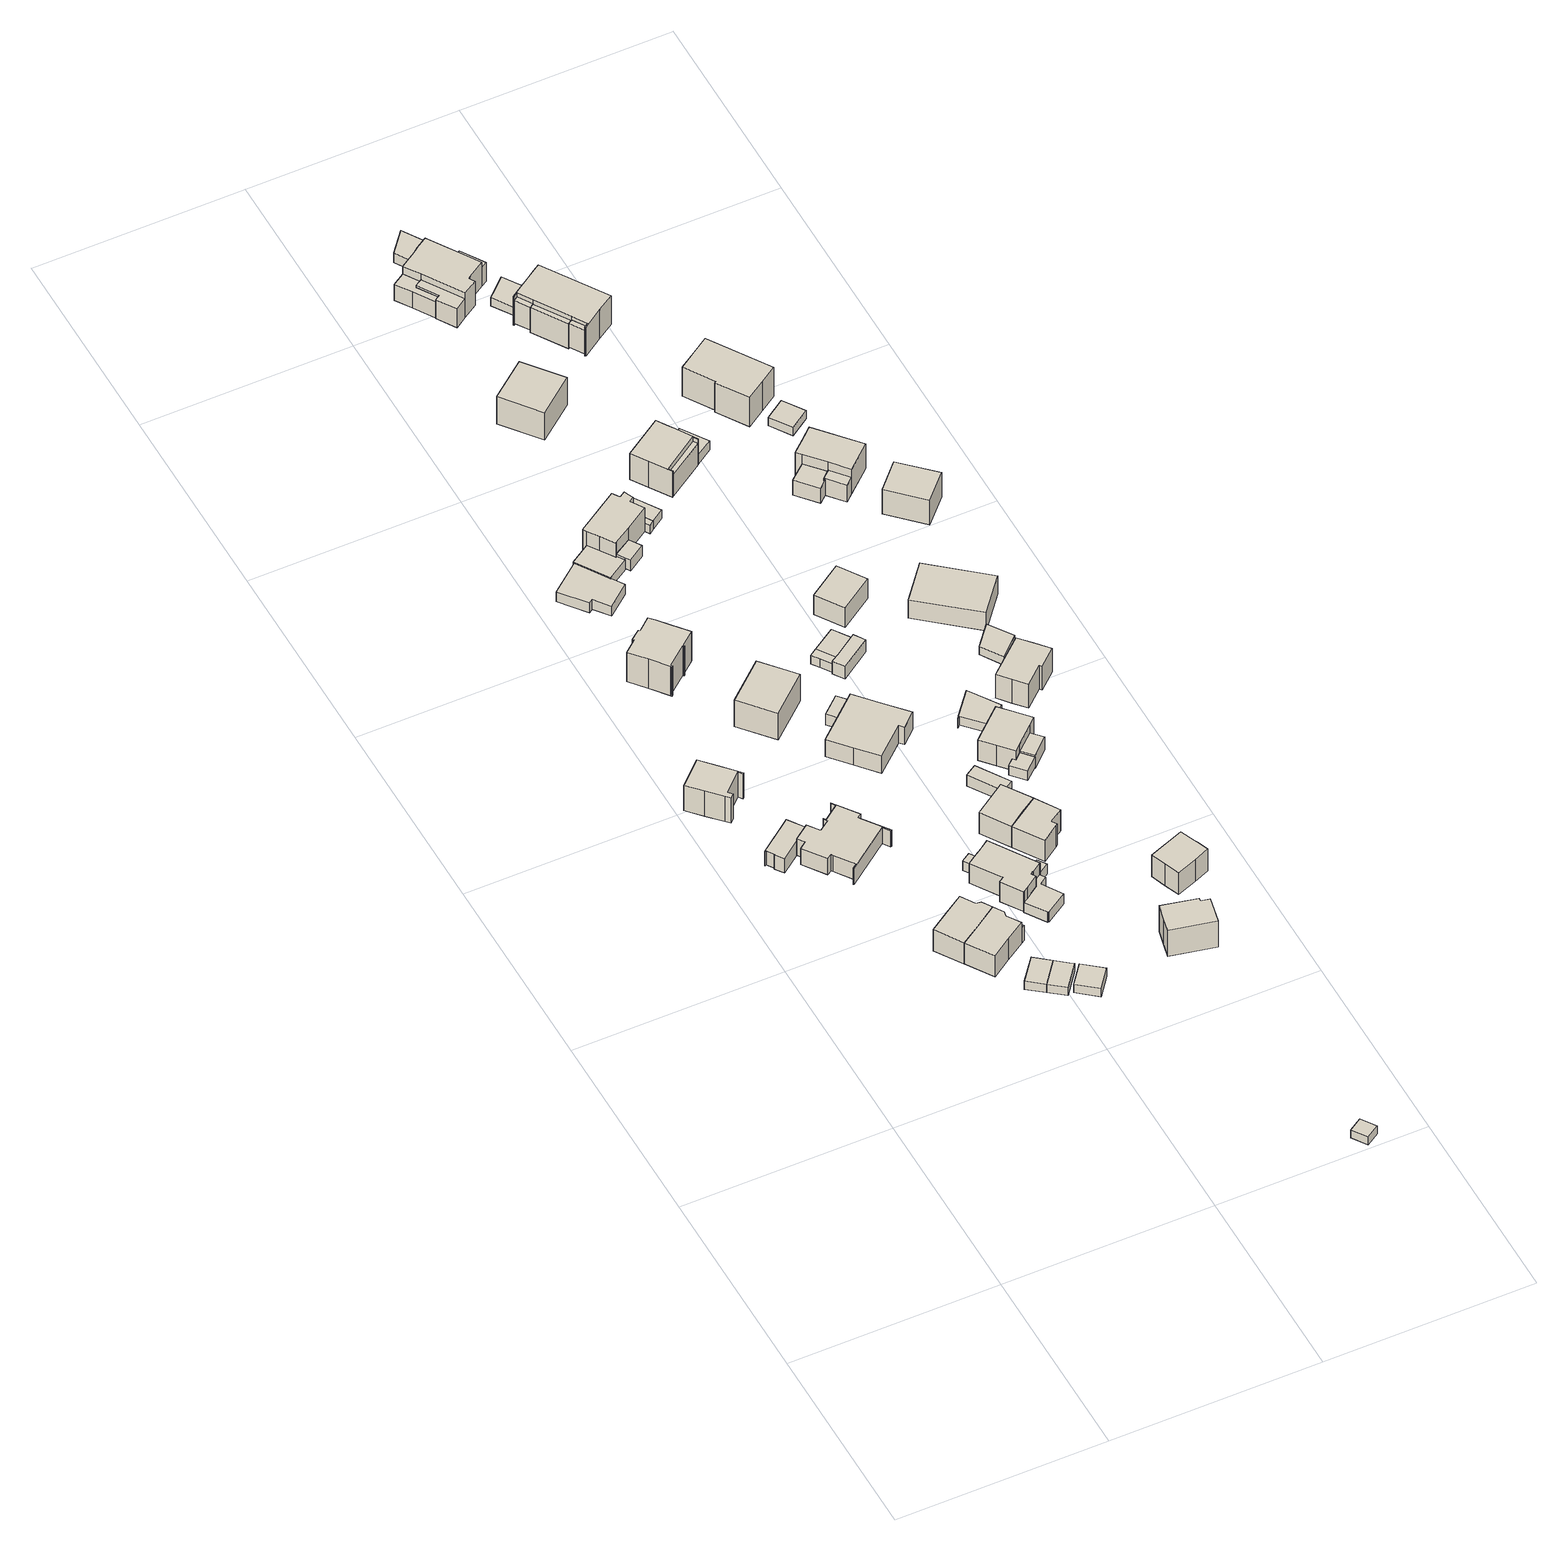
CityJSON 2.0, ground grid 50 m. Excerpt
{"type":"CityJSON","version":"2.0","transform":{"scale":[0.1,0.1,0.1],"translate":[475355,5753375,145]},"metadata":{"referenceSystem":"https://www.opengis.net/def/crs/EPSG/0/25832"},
"CityObjects":{
"building1":{"type":"Building","attributes":{"Gemeindeschluessel":"05766056","BezugspunktDach":"2000","function":"31001_1010","measuredHeight":9.52},"address":[{"country":"Germany","locality":"Oerlinghausen","thoroughfareNumber":"10","thoroughfareName":"Hasenheide"}],"geometry":[{"type":"Solid","lod":"1","boundaries":[[[[0,1,2,3,4,5,6,7,8,9,10]],[[11,12,13,14,15,16,17,18,19,20,21]],[[11,21,10,9]],[[12,11,9,8]],[[13,12,8,7]],[[14,13,7,6]],[[15,14,6,5]],[[16,15,5,4]],[[17,16,4,3]],[[18,17,3,2]],[[19,18,2,1]],[[20,19,1,0]],[[21,20,0,10]]]]}]},
"building2":{"type":"Building","attributes":{"Gemeindeschluessel":"05766056","function":"31001_1010"},"address":[{"country":"Germany","locality":"Oerlinghausen","thoroughfareNumber":"14","thoroughfareName":"Hasenheide"}],"children":["building2-1","building2-2"]},
"building2-1":{"type":"BuildingPart","attributes":{"BezugspunktDach":"2000","measuredHeight":6.98},"parents":["building2"],"geometry":[{"type":"Solid","lod":"1","boundaries":[[[[22,23,24,25,26,27,28,29,30,31,32,33,34,35,36,37,38,39,40,41,42,43,44,45]],[[46,47,48,49,50,51,52,53,54,55,56,57,58,59,60,61,62,63,64,65,66,67,68,69]],[[46,69,45,44]],[[47,46,44,43]],[[48,47,43,42]],[[49,48,42,41]],[[50,49,41,40]],[[51,50,40,39]],[[52,51,39,38]],[[53,52,38,37]],[[54,53,37,36]],[[55,54,36,35]],[[56,55,35,34]],[[57,56,34,33]],[[58,57,33,32]],[[59,58,32,31]],[[60,59,31,30]],[[61,60,30,29]],[[62,61,29,28]],[[63,62,28,27]],[[64,63,27,26]],[[65,64,26,25]],[[66,65,25,24]],[[67,66,24,23]],[[68,67,23,22]],[[69,68,22,45]]]]}]},
"building2-2":{"type":"BuildingPart","attributes":{"BezugspunktDach":"2000","measuredHeight":4.83},"parents":["building2"],"geometry":[{"type":"Solid","lod":"1","boundaries":[[[[70,71,72,73,74,75,76,77,78,79,80,81,82]],[[60,83,84,85,86,87,88,89,90,91,92,93,61]],[[60,61,82,81]],[[83,60,81,80]],[[84,83,80,79]],[[85,84,79,78]],[[86,85,78,77]],[[87,86,77,76]],[[88,87,76,75]],[[89,88,75,74]],[[90,89,74,73]],[[91,90,73,72]],[[92,91,72,71]],[[93,92,71,70]],[[61,93,70,82]]]]}]},
"building3":{"type":"Building","attributes":{"Gemeindeschluessel":"05766056","BezugspunktDach":"2000","function":"31001_1100","measuredHeight":9.41},"address":[{"country":"Germany","locality":"Oerlinghausen","thoroughfareNumber":"12a","thoroughfareName":"Baumheide"}],"geometry":[{"type":"Solid","lod":"1","boundaries":[[[[94,95,96,97,98,99,100,101]],[[102,103,104,105,106,107,108,109]],[[102,109,101,100]],[[103,102,100,99]],[[104,103,99,98]],[[105,104,98,97]],[[106,105,97,96]],[[107,106,96,95]],[[108,107,95,94]],[[109,108,94,101]]]]}]},
"building4":{"type":"Building","attributes":{"Gemeindeschluessel":"05766056","BezugspunktDach":"2000","function":"31001_1010","measuredHeight":9.25},"address":[{"country":"Germany","locality":"Oerlinghausen","thoroughfareNumber":"12","thoroughfareName":"Baumheide"}],"geometry":[{"type":"Solid","lod":"1","boundaries":[[[[110,111,112,94,101,100,113,114]],[[115,116,117,118,119,120,121,122]],[[115,122,114,113]],[[116,115,113,100]],[[117,116,100,101]],[[118,117,101,94]],[[119,118,94,112]],[[120,119,112,111]],[[121,120,111,110]],[[122,121,110,114]]]]}]},
"building5":{"type":"Building","attributes":{"Gemeindeschluessel":"05766056","BezugspunktDach":"2000","function":"31001_2000","measuredHeight":2.56},"address":[{"country":"Germany","locality":"Oerlinghausen","thoroughfareNumber":"12","thoroughfareName":"Baumheide"}],"geometry":[{"type":"Solid","lod":"1","boundaries":[[[[123,124,125,126]],[[127,128,129,130]],[[127,130,126,125]],[[128,127,125,124]],[[129,128,124,123]],[[130,129,123,126]]]]}]},
"building6":{"type":"Building","attributes":{"Gemeindeschluessel":"05766056","BezugspunktDach":"2000","function":"51009_1610","measuredHeight":4.53},"address":[{"country":"Germany"}],"geometry":[{"type":"Solid","lod":"1","boundaries":[[[[131,132,133,134]],[[135,136,137,138]],[[135,138,134,133]],[[136,135,133,132]],[[137,136,132,131]],[[138,137,131,134]]]]}]},
"building7":{"type":"Building","attributes":{"Gemeindeschluessel":"05766056","BezugspunktDach":"2000","function":"31001_1010","measuredHeight":9.59},"address":[{"country":"Germany","locality":"Oerlinghausen","thoroughfareNumber":"7","thoroughfareName":"Hasenheide"}],"geometry":[{"type":"Solid","lod":"1","boundaries":[[[[139,140,141,142,143,144,145,146,147,148,149,150,151,152,153,154,155]],[[156,157,158,159,160,161,162,163,164,165,166,167,168,169,170,171,172]],[[156,172,155,154]],[[157,156,154,153]],[[158,157,153,152]],[[159,158,152,151]],[[160,159,151,150]],[[161,160,150,149]],[[162,161,149,148]],[[163,162,148,147]],[[164,163,147,146]],[[165,164,146,145]],[[166,165,145,144]],[[167,166,144,143]],[[168,167,143,142]],[[169,168,142,141]],[[170,169,141,140]],[[171,170,140,139]],[[172,171,139,155]]]]}]},
"building8":{"type":"Building","attributes":{"Gemeindeschluessel":"05766056","BezugspunktDach":"2000","function":"31001_2000","measuredHeight":2.56},"address":[{"country":"Germany","locality":"Oerlinghausen","thoroughfareNumber":"12a","thoroughfareName":"Baumheide"}],"geometry":[{"type":"Solid","lod":"1","boundaries":[[[[173,126,125,174,175]],[[176,127,130,177,178]],[[176,178,175,174]],[[127,176,174,125]],[[130,127,125,126]],[[177,130,126,173]],[[178,177,173,175]]]]}]},
"building9":{"type":"Building","attributes":{"Gemeindeschluessel":"05766056","BezugspunktDach":"2000","function":"51009_1610","measuredHeight":4.54},"address":[{"country":"Germany"}],"geometry":[{"type":"Solid","lod":"1","boundaries":[[[[179,180,181,182]],[[121,120,119,183]],[[121,183,182,181]],[[120,121,181,180]],[[119,120,180,179]],[[183,119,179,182]]]]}]},
"building10":{"type":"Building","attributes":{"Gemeindeschluessel":"05766056","BezugspunktDach":"2000","function":"31001_2000","measuredHeight":2.99},"address":[{"country":"Germany","locality":"Oerlinghausen","thoroughfareNumber":"5","thoroughfareName":"Hasenheide"}],"geometry":[{"type":"Solid","lod":"1","boundaries":[[[[184,185,186,187,188,189,190,191]],[[192,193,194,195,196,197,198,199]],[[192,199,191,190]],[[193,192,190,189]],[[194,193,189,188]],[[195,194,188,187]],[[196,195,187,186]],[[197,196,186,185]],[[198,197,185,184]],[[199,198,184,191]]]]}]},
"building11":{"type":"Building","attributes":{"Gemeindeschluessel":"05766056","BezugspunktDach":"2000","function":"31001_2000","measuredHeight":2.5},"address":[{"country":"Germany","locality":"Oerlinghausen","thoroughfareNumber":"9","thoroughfareName":"Baumheide"}],"geometry":[{"type":"Solid","lod":"1","boundaries":[[[[200,201,202,203]],[[204,205,206,207]],[[204,207,203,202]],[[205,204,202,201]],[[206,205,201,200]],[[207,206,200,203]]]]}]},
"building12":{"type":"Building","attributes":{"Gemeindeschluessel":"05766056","BezugspunktDach":"2000","function":"31001_1010","measuredHeight":10.04},"address":[{"country":"Germany","locality":"Oerlinghausen","thoroughfareNumber":"9","thoroughfareName":"Hasenheide"}],"geometry":[{"type":"Solid","lod":"1","boundaries":[[[[208,209,210,211]],[[212,213,214,215]],[[212,215,211,210]],[[213,212,210,209]],[[214,213,209,208]],[[215,214,208,211]]]]}]},
"building13":{"type":"Building","attributes":{"Gemeindeschluessel":"05766056","BezugspunktDach":"2000","function":"51009_1610","measuredHeight":2.96},"address":[{"country":"Germany"}],"geometry":[{"type":"Solid","lod":"1","boundaries":[[[[216,217,218,219]],[[220,221,222,223]],[[220,223,219,218]],[[221,220,218,217]],[[222,221,217,216]],[[223,222,216,219]]]]}]},
"building14":{"type":"Building","attributes":{"Gemeindeschluessel":"05766056","BezugspunktDach":"2000","function":"31001_1110","measuredHeight":3.02},"address":[{"country":"Germany","locality":"Oerlinghausen","thoroughfareNumber":"3","thoroughfareName":"Hasenheide"}],"geometry":[{"type":"Solid","lod":"1","boundaries":[[[[224,225,226,227,228,229,230,231]],[[232,233,234,235,236,237,238,239]],[[232,239,231,230]],[[233,232,230,229]],[[234,233,229,228]],[[235,234,228,227]],[[236,235,227,226]],[[237,236,226,225]],[[238,237,225,224]],[[239,238,224,231]]]]}]},
"building15":{"type":"Building","attributes":{"Gemeindeschluessel":"05766056","function":"31001_1010"},"address":[{"country":"Germany","locality":"Oerlinghausen","thoroughfareNumber":"10","thoroughfareName":"Baumheide"}],"children":["building15-1","building15-2"]},
"building15-1":{"type":"BuildingPart","attributes":{"BezugspunktDach":"2000","measuredHeight":7.32,"storeysAboveGround":2},"parents":["building15"],"geometry":[{"type":"Solid","lod":"1","boundaries":[[[[240,241,242,243,244,245,246,247,248,249,250,251,252,253,254,255,256,257,258]],[[259,260,261,262,263,264,265,266,267,268,269,270,220,271,223,272,273,274,275]],[[259,275,258,257]],[[260,259,257,256]],[[261,260,256,255]],[[262,261,255,254]],[[263,262,254,253]],[[264,263,253,252]],[[265,264,252,251]],[[266,265,251,250]],[[267,266,250,249]],[[268,267,249,248]],[[269,268,248,247]],[[270,269,247,246]],[[220,270,246,245]],[[271,220,245,244]],[[223,271,244,243]],[[272,223,243,242]],[[273,272,242,241]],[[274,273,241,240]],[[275,274,240,258]]]]}]},
"building15-2":{"type":"BuildingPart","attributes":{"BezugspunktDach":"2000","measuredHeight":2.97,"storeysAboveGround":2},"address":[{"country":"Germany","locality":"Oerlinghausen","thoroughfareNumber":"10","thoroughfareName":"Baumheide"}],"parents":["building15"],"geometry":[{"type":"Solid","lod":"1","boundaries":[[[[276,277,278,279]],[[274,273,280,281]],[[274,281,279,278]],[[273,274,278,277]],[[280,273,277,276]],[[281,280,276,279]]]]}]},
"building16":{"type":"Building","attributes":{"Gemeindeschluessel":"05766056","BezugspunktDach":"2000","function":"51009_1611","measuredHeight":3.1},"address":[{"country":"Germany"}],"geometry":[{"type":"Solid","lod":"1","boundaries":[[[[282,283,284,285,286,287,288,289,290,291,292,293,294,295]],[[296,297,298,299,300,301,302,303,304,305,306,307,308,309]],[[296,309,295,294]],[[297,296,294,293]],[[298,297,293,292]],[[299,298,292,291]],[[300,299,291,290]],[[301,300,290,289]],[[302,301,289,288]],[[303,302,288,287]],[[304,303,287,286]],[[305,304,286,285]],[[306,305,285,284]],[[307,306,284,283]],[[308,307,283,282]],[[309,308,282,295]]]]}]},
"building17":{"type":"Building","attributes":{"Gemeindeschluessel":"05766056","BezugspunktDach":"2000","function":"31001_1110","measuredHeight":3.85},"address":[{"country":"Germany","locality":"Oerlinghausen","thoroughfareNumber":"3","thoroughfareName":"Hasenheide"}],"geometry":[{"type":"Solid","lod":"1","boundaries":[[[[310,311,312,313,314]],[[315,316,317,318,319]],[[315,319,314,313]],[[316,315,313,312]],[[317,316,312,311]],[[318,317,311,310]],[[319,318,310,314]]]]}]},
"building18":{"type":"Building","attributes":{"Gemeindeschluessel":"05766056","BezugspunktDach":"2000","function":"31001_2000","measuredHeight":2.77},"address":[{"country":"Germany","locality":"Oerlinghausen","thoroughfareNumber":"10","thoroughfareName":"Glockenheide"}],"geometry":[{"type":"Solid","lod":"1","boundaries":[[[[320,321,322,323]],[[324,325,326,327]],[[324,327,323,322]],[[325,324,322,321]],[[326,325,321,320]],[[327,326,320,323]]]]}]},
"building19":{"type":"Building","attributes":{"Gemeindeschluessel":"05766056","BezugspunktDach":"2000","function":"31001_1010","measuredHeight":7.08},"address":[{"country":"Germany","locality":"Oerlinghausen","thoroughfareNumber":"11","thoroughfareName":"Hasenheide"}],"geometry":[{"type":"Solid","lod":"1","boundaries":[[[[328,329,330,331,332,333,334,335,336]],[[337,338,339,340,341,342,343,344,345]],[[337,345,336,335]],[[338,337,335,334]],[[339,338,334,333]],[[340,339,333,332]],[[341,340,332,331]],[[342,341,331,330]],[[343,342,330,329]],[[344,343,329,328]],[[345,344,328,336]]]]}]},
"building20":{"type":"Building","attributes":{"Gemeindeschluessel":"05766056","BezugspunktDach":"2000","function":"31001_2000","measuredHeight":4.1},"address":[{"country":"Germany","locality":"Oerlinghausen","thoroughfareNumber":"11","thoroughfareName":"Hasenheide"}],"geometry":[{"type":"Solid","lod":"1","boundaries":[[[[346,347,348,349]],[[350,351,352,353]],[[350,353,349,348]],[[351,350,348,347]],[[352,351,347,346]],[[353,352,346,349]]]]}]},
"building21":{"type":"Building","attributes":{"Gemeindeschluessel":"05766056","BezugspunktDach":"2000","function":"31001_1010","measuredHeight":8.31},"address":[{"country":"Germany","locality":"Oerlinghausen","thoroughfareNumber":"3","thoroughfareName":"Hasenheide"}],"geometry":[{"type":"Solid","lod":"1","boundaries":[[[[354,355,356,357,358,359,360,361,362,363,364,365,366,367,368]],[[369,370,371,372,373,374,375,376,377,378,379,380,381,382,383]],[[369,383,368,367]],[[370,369,367,366]],[[371,370,366,365]],[[372,371,365,364]],[[373,372,364,363]],[[374,373,363,362]],[[375,374,362,361]],[[376,375,361,360]],[[377,376,360,359]],[[378,377,359,358]],[[379,378,358,357]],[[380,379,357,356]],[[381,380,356,355]],[[382,381,355,354]],[[383,382,354,368]]]]}]},
"building22":{"type":"Building","attributes":{"Gemeindeschluessel":"05766056","BezugspunktDach":"2000","function":"31001_1010","measuredHeight":8.43},"address":[{"country":"Germany","locality":"Oerlinghausen","thoroughfareNumber":"8a","thoroughfareName":"Baumheide"}],"geometry":[{"type":"Solid","lod":"1","boundaries":[[[[384,385,386,387]],[[388,389,390,391]],[[388,391,387,386]],[[389,388,386,385]],[[390,389,385,384]],[[391,390,384,387]]]]}]},
"building23":{"type":"Building","attributes":{"Gemeindeschluessel":"05766056","BezugspunktDach":"2000","function":"31001_1010","measuredHeight":8.36},"address":[{"country":"Germany","locality":"Oerlinghausen","thoroughfareNumber":"8","thoroughfareName":"Baumheide"}],"geometry":[{"type":"Solid","lod":"1","boundaries":[[[[392,393,394,387,395,386,396,397]],[[398,388,399,391,400,401,402,403]],[[398,403,397,396]],[[388,398,396,386]],[[399,388,386,395]],[[391,399,395,387]],[[400,391,387,394]],[[401,400,394,393]],[[402,401,393,392]],[[403,402,392,397]]]]}]},
"building24":{"type":"Building","attributes":{"Gemeindeschluessel":"05766056","BezugspunktDach":"2000","function":"51009_1610","measuredHeight":2.56},"address":[{"country":"Germany"}],"geometry":[{"type":"Solid","lod":"1","boundaries":[[[[404,405,406,407,408]],[[409,375,374,373,410]],[[409,410,408,407]],[[375,409,407,406]],[[374,375,406,405]],[[373,374,405,404]],[[410,373,404,408]]]]}]},
"building25":{"type":"Building","attributes":{"Gemeindeschluessel":"05766056","BezugspunktDach":"2000","function":"51009_1610","measuredHeight":2.8},"address":[{"country":"Germany"}],"geometry":[{"type":"Solid","lod":"1","boundaries":[[[[411,412,413,414,415,416]],[[371,370,369,383,417,418]],[[371,418,416,415]],[[370,371,415,414]],[[369,370,414,413]],[[383,369,413,412]],[[417,383,412,411]],[[418,417,411,416]]]]}]},
"building26":{"type":"Building","attributes":{"Gemeindeschluessel":"05766056","BezugspunktDach":"2000","function":"51009_1610","measuredHeight":2.62},"address":[{"country":"Germany"}],"geometry":[{"type":"Solid","lod":"1","boundaries":[[[[419,420,421,422,423]],[[424,425,426,427,428]],[[424,428,423,422]],[[425,424,422,421]],[[426,425,421,420]],[[427,426,420,419]],[[428,427,419,423]]]]}]},
"building27":{"type":"Building","attributes":{"Gemeindeschluessel":"05766056","BezugspunktDach":"2000","function":"31001_2000","measuredHeight":3.66},"address":[{"country":"Germany","locality":"Oerlinghausen","thoroughfareNumber":"8a","thoroughfareName":"Baumheide"}],"geometry":[{"type":"Solid","lod":"1","boundaries":[[[[429,430,431,432]],[[433,434,435,436]],[[433,436,432,431]],[[434,433,431,430]],[[435,434,430,429]],[[436,435,429,432]]]]}]},
"building28":{"type":"Building","attributes":{"Gemeindeschluessel":"05766056","BezugspunktDach":"2000","function":"31001_2000","measuredHeight":2.62},"address":[{"country":"Germany","locality":"Oerlinghausen","thoroughfareNumber":"3","thoroughfareName":"Hasenheide"}],"geometry":[{"type":"Solid","lod":"1","boundaries":[[[[437,438,439,440,404,408,441]],[[410,373,371,418,417,442,443]],[[410,443,441,408]],[[373,410,408,404]],[[371,373,404,440]],[[418,371,440,439]],[[417,418,439,438]],[[442,417,438,437]],[[443,442,437,441]]]]}]},
"building29":{"type":"Building","attributes":{"Gemeindeschluessel":"05766056","BezugspunktDach":"2000","function":"31001_1010","measuredHeight":9.05},"address":[{"country":"Germany","locality":"Oerlinghausen","thoroughfareNumber":"9","thoroughfareName":"Baumheide"}],"geometry":[{"type":"Solid","lod":"1","boundaries":[[[[444,445,446,447,448,449,450,451]],[[452,453,454,455,456,457,458,459]],[[452,459,451,450]],[[453,452,450,449]],[[454,453,449,448]],[[455,454,448,447]],[[456,455,447,446]],[[457,456,446,445]],[[458,457,445,444]],[[459,458,444,451]]]]}]},
"building30":{"type":"Building","attributes":{"Gemeindeschluessel":"05766056","BezugspunktDach":"2000","function":"31001_2000","measuredHeight":2.61},"address":[{"country":"Germany","locality":"Oerlinghausen","thoroughfareNumber":"20a","thoroughfareName":"Heideweg"}],"geometry":[{"type":"Solid","lod":"1","boundaries":[[[[460,419,423,461]],[[428,427,462,463]],[[428,463,461,423]],[[427,428,423,419]],[[462,427,419,460]],[[463,462,460,461]]]]}]},
"building31":{"type":"Building","attributes":{"Gemeindeschluessel":"05766056","BezugspunktDach":"2000","function":"31001_1010","measuredHeight":9.78},"address":[{"country":"Germany","locality":"Oerlinghausen","thoroughfareNumber":"2","thoroughfareName":"Hasenheide"}],"geometry":[{"type":"Solid","lod":"1","boundaries":[[[[464,465,466,467]],[[468,469,470,471]],[[468,471,467,466]],[[469,468,466,465]],[[470,469,465,464]],[[471,470,464,467]]]]}]},
"building32":{"type":"Building","attributes":{"Gemeindeschluessel":"05766056","BezugspunktDach":"2000","function":"31001_2523","measuredHeight":3.84},"address":[{"country":"Germany","locality":"Oerlinghausen","thoroughfareNumber":"20a","thoroughfareName":"Heideweg"}],"geometry":[{"type":"Solid","lod":"1","boundaries":[[[[472,473,474,475,476,477]],[[478,479,480,481,482,483]],[[478,483,477,476]],[[479,478,476,475]],[[480,479,475,474]],[[481,480,474,473]],[[482,481,473,472]],[[483,482,472,477]]]]}]},
"building33":{"type":"Building","attributes":{"Gemeindeschluessel":"05766056","BezugspunktDach":"2000","function":"51009_1610","measuredHeight":4.81},"address":[{"country":"Germany"}],"geometry":[{"type":"Solid","lod":"1","boundaries":[[[[484,485,486,487,488,489,490]],[[491,492,493,494,495,496,497]],[[491,497,490,489]],[[492,491,489,488]],[[493,492,488,487]],[[494,493,487,486]],[[495,494,486,485]],[[496,495,485,484]],[[497,496,484,490]]]]}]},
"building34":{"type":"Building","attributes":{"Gemeindeschluessel":"05766056","BezugspunktDach":"2000","function":"51009_1610","measuredHeight":3},"address":[{"country":"Germany"}],"geometry":[{"type":"Solid","lod":"1","boundaries":[[[[498,499,500,501,502,503]],[[504,505,506,507,508,509]],[[504,509,503,502]],[[505,504,502,501]],[[506,505,501,500]],[[507,506,500,499]],[[508,507,499,498]],[[509,508,498,503]]]]}]},
"building35":{"type":"Building","attributes":{"Gemeindeschluessel":"05766056","function":"31001_1010"},"address":[{"country":"Germany","locality":"Oerlinghausen","thoroughfareNumber":"6","thoroughfareName":"Baumheide"}],"children":["building35-1","building35-2"]},
"building35-1":{"type":"BuildingPart","attributes":{"BezugspunktDach":"2000","measuredHeight":8.43},"parents":["building35"],"geometry":[{"type":"Solid","lod":"1","boundaries":[[[[510,511,512,513,514,515,516,517]],[[518,519,520,521,522,523,524,525]],[[518,525,517,516]],[[519,518,516,515]],[[520,519,515,514]],[[521,520,514,513]],[[522,521,513,512]],[[523,522,512,511]],[[524,523,511,510]],[[525,524,510,517]]]]}]},
"building35-2":{"type":"BuildingPart","attributes":{"BezugspunktDach":"2000","measuredHeight":4.08},"parents":["building35"],"geometry":[{"type":"Solid","lod":"1","boundaries":[[[[526,527,528,529]],[[530,518,525,531]],[[530,531,529,528]],[[518,530,528,527]],[[525,518,527,526]],[[531,525,526,529]]]]}]},
"building36":{"type":"Building","attributes":{"Gemeindeschluessel":"05766056","BezugspunktDach":"2000","function":"31001_1010","measuredHeight":9.91},"address":[{"country":"Germany","locality":"Oerlinghausen","thoroughfareNumber":"1","thoroughfareName":"Hasenheide"}],"geometry":[{"type":"Solid","lod":"1","boundaries":[[[[532,533,534,535,536,537,538,539,540,541,542]],[[543,544,545,546,547,548,549,550,551,552,553]],[[543,553,542,541]],[[544,543,541,540]],[[545,544,540,539]],[[546,545,539,538]],[[547,546,538,537]],[[548,547,537,536]],[[549,548,536,535]],[[550,549,535,534]],[[551,550,534,533]],[[552,551,533,532]],[[553,552,532,542]]]]}]},
"building37":{"type":"Building","attributes":{"Gemeindeschluessel":"05766056","BezugspunktDach":"2000","function":"31001_1010","measuredHeight":9.13},"address":[{"country":"Germany","locality":"Oerlinghausen","thoroughfareNumber":"7","thoroughfareName":"Baumheide"}],"geometry":[{"type":"Solid","lod":"1","boundaries":[[[[554,555,556,557,558,559,560,561]],[[562,563,564,565,566,567,568,569]],[[562,569,561,560]],[[563,562,560,559]],[[564,563,559,558]],[[565,564,558,557]],[[566,565,557,556]],[[567,566,556,555]],[[568,567,555,554]],[[569,568,554,561]]]]}]},
"building38":{"type":"Building","attributes":{"Gemeindeschluessel":"05766056","BezugspunktDach":"2000","function":"51009_1611","measuredHeight":2.58},"address":[{"country":"Germany"}],"geometry":[{"type":"Solid","lod":"1","boundaries":[[[[570,571,572,573,574,575,576]],[[577,578,579,580,581,582,583]],[[577,583,576,575]],[[578,577,575,574]],[[579,578,574,573]],[[580,579,573,572]],[[581,580,572,571]],[[582,581,571,570]],[[583,582,570,576]]]]}]},
"building39":{"type":"Building","attributes":{"Gemeindeschluessel":"05766056","BezugspunktDach":"2000","function":"31001_1010","measuredHeight":7.87},"address":[{"country":"Germany","locality":"Oerlinghausen","thoroughfareNumber":"20a","thoroughfareName":"Heideweg"}],"geometry":[{"type":"Solid","lod":"1","boundaries":[[[[584,585,586,587]],[[588,589,590,591]],[[588,591,587,586]],[[589,588,586,585]],[[590,589,585,584]],[[591,590,584,587]]]]}]},
"building40":{"type":"Building","attributes":{"Gemeindeschluessel":"05766056","BezugspunktDach":"2000","function":"51009_1610","measuredHeight":7.09},"address":[{"country":"Germany"}],"geometry":[{"type":"Solid","lod":"1","boundaries":[[[[592,593,594,595]],[[596,597,598,599]],[[596,599,595,594]],[[597,596,594,593]],[[598,597,593,592]],[[599,598,592,595]]]]}]},
"building41":{"type":"Building","attributes":{"Gemeindeschluessel":"05766056","function":"31001_1010"},"address":[{"country":"Germany","locality":"Oerlinghausen","thoroughfareNumber":"12","thoroughfareName":"Heideweg"}],"children":["building41-1","building41-2","building41-3"]},
"building41-1":{"type":"BuildingPart","attributes":{"BezugspunktDach":"2000","measuredHeight":9.14},"parents":["building41"],"geometry":[{"type":"Solid","lod":"1","boundaries":[[[[600,601,602,603,604,605,606,607,608,609,610,611]],[[612,613,614,615,616,617,618,619,620,621,622,623]],[[612,623,611,610]],[[613,612,610,609]],[[614,613,609,608]],[[615,614,608,607]],[[616,615,607,606]],[[617,616,606,605]],[[618,617,605,604]],[[619,618,604,603]],[[620,619,603,602]],[[621,620,602,601]],[[622,621,601,600]],[[623,622,600,611]]]]}]},
"building41-2":{"type":"BuildingPart","attributes":{"BezugspunktDach":"2000","measuredHeight":5.65},"parents":["building41"],"geometry":[{"type":"Solid","lod":"1","boundaries":[[[[624,625,626,627,628,629]],[[630,631,632,633,613,612]],[[630,612,629,628]],[[631,630,628,627]],[[632,631,627,626]],[[633,632,626,625]],[[613,633,625,624]],[[612,613,624,629]]]]}]},
"building41-3":{"type":"BuildingPart","attributes":{"BezugspunktDach":"2000","measuredHeight":5.65},"parents":["building41"],"geometry":[{"type":"Solid","lod":"1","boundaries":[[[[634,635,636,637]],[[620,619,638,639]],[[620,639,637,636]],[[619,620,636,635]],[[638,619,635,634]],[[639,638,634,637]]]]}]},
"building42":{"type":"Building","attributes":{"Gemeindeschluessel":"05766056","BezugspunktDach":"2000","function":"31001_2000","measuredHeight":2.92},"address":[{"country":"Germany","locality":"Oerlinghausen","thoroughfareNumber":"12","thoroughfareName":"Heideweg"}],"geometry":[{"type":"Solid","lod":"1","boundaries":[[[[640,641,642,643,644,645,646]],[[647,648,649,650,651,652,653]],[[647,653,646,645]],[[648,647,645,644]],[[649,648,644,643]],[[650,649,643,642]],[[651,650,642,641]],[[652,651,641,640]],[[653,652,640,646]]]]}]},
"building43":{"type":"Building","attributes":{"Gemeindeschluessel":"05766056","BezugspunktDach":"2000","function":"51009_1610","measuredHeight":4.79},"address":[{"country":"Germany"}],"geometry":[{"type":"Solid","lod":"1","boundaries":[[[[654,655,656,657]],[[619,618,658,638]],[[619,638,657,656]],[[618,619,656,655]],[[658,618,655,654]],[[638,658,654,657]]]]}]},
"building44":{"type":"Building","attributes":{"Gemeindeschluessel":"05766056","BezugspunktDach":"2000","function":"51009_1610","measuredHeight":6.99},"address":[{"country":"Germany"}],"geometry":[{"type":"Solid","lod":"1","boundaries":[[[[659,660,661,662]],[[663,664,665,666]],[[663,666,662,661]],[[664,663,661,660]],[[665,664,660,659]],[[666,665,659,662]]]]}]},
"building45":{"type":"Building","attributes":{"Gemeindeschluessel":"05766056","BezugspunktDach":"2000","function":"31001_2000","measuredHeight":2.81},"address":[{"country":"Germany","locality":"Oerlinghausen","thoroughfareNumber":"1","thoroughfareName":"Hasenheide"}],"geometry":[{"type":"Solid","lod":"1","boundaries":[[[[667,668,669,670]],[[671,672,673,674]],[[671,674,670,669]],[[672,671,669,668]],[[673,672,668,667]],[[674,673,667,670]]]]}]},
"building46":{"type":"Building","attributes":{"Gemeindeschluessel":"05766056","BezugspunktDach":"2000","function":"31001_2000","measuredHeight":2.5},"address":[{"country":"Germany","locality":"Oerlinghausen","thoroughfareNumber":"14","thoroughfareName":"Heideweg"}],"geometry":[{"type":"Solid","lod":"1","boundaries":[[[[675,676,677,678]],[[679,680,681,682]],[[679,682,678,677]],[[680,679,677,676]],[[681,680,676,675]],[[682,681,675,678]]]]}]},
"building47":{"type":"Building","attributes":{"Gemeindeschluessel":"05766056","BezugspunktDach":"2000","function":"51009_1610","measuredHeight":7.25},"address":[{"country":"Germany"}],"geometry":[{"type":"Solid","lod":"1","boundaries":[[[[683,684,685,686]],[[687,688,689,690]],[[687,690,686,685]],[[688,687,685,684]],[[689,688,684,683]],[[690,689,683,686]]]]}]},
"building48":{"type":"Building","attributes":{"Gemeindeschluessel":"05766056","function":"31001_1010"},"address":[{"country":"Germany","locality":"Oerlinghausen","thoroughfareNumber":"14","thoroughfareName":"Heideweg"}],"children":["building48-1","building48-2"]},
"building48-1":{"type":"BuildingPart","attributes":{"BezugspunktDach":"2000","measuredHeight":10.75},"parents":["building48"],"geometry":[{"type":"Solid","lod":"1","boundaries":[[[[691,692,693,694,695,696,697,698,699,700,701,702,703,704]],[[705,706,707,708,709,710,711,712,713,714,715,716,717,718]],[[705,718,704,703]],[[706,705,703,702]],[[707,706,702,701]],[[708,707,701,700]],[[709,708,700,699]],[[710,709,699,698]],[[711,710,698,697]],[[712,711,697,696]],[[713,712,696,695]],[[714,713,695,694]],[[715,714,694,693]],[[716,715,693,692]],[[717,716,692,691]],[[718,717,691,704]]]]}]},
"building48-2":{"type":"BuildingPart","attributes":{"BezugspunktDach":"2000","measuredHeight":7.55},"parents":["building48"],"geometry":[{"type":"Solid","lod":"1","boundaries":[[[[719,720,721,722]],[[723,724,711,710]],[[723,710,722,721]],[[724,723,721,720]],[[711,724,720,719]],[[710,711,719,722]]]]}]},
"building49":{"type":"Building","attributes":{"Gemeindeschluessel":"05766056","BezugspunktDach":"2000","function":"31001_1010","measuredHeight":8.54},"address":[{"country":"Germany","locality":"Oerlinghausen","thoroughfareNumber":"4","thoroughfareName":"Baumheide"}],"geometry":[{"type":"Solid","lod":"1","boundaries":[[[[725,726,727,728,729,730,731,732]],[[733,734,735,736,737,738,739,740]],[[733,740,732,731]],[[734,733,731,730]],[[735,734,730,729]],[[736,735,729,728]],[[737,736,728,727]],[[738,737,727,726]],[[739,738,726,725]],[[740,739,725,732]]]]}]},
"building50":{"type":"Building","attributes":{"Gemeindeschluessel":"05766056","BezugspunktDach":"2000","function":"31001_2000","measuredHeight":2.54},"address":[{"country":"Germany","locality":"Oerlinghausen","thoroughfareNumber":"4","thoroughfareName":"Baumheide"}],"geometry":[{"type":"Solid","lod":"1","boundaries":[[[[741,742,743,744]],[[745,746,747,748]],[[745,748,744,743]],[[746,745,743,742]],[[747,746,742,741]],[[748,747,741,744]]]]}]},
"building51":{"type":"Building","attributes":{"Gemeindeschluessel":"05766056","BezugspunktDach":"2000","function":"31001_1010","measuredHeight":7.69},"address":[{"country":"Germany","locality":"Oerlinghausen","thoroughfareNumber":"22","thoroughfareName":"Heideweg"}],"geometry":[{"type":"Solid","lod":"1","boundaries":[[[[749,750,751,752]],[[753,754,755,756]],[[753,756,752,751]],[[754,753,751,750]],[[755,754,750,749]],[[756,755,749,752]]]]}]},
"building52":{"type":"Building","attributes":{"Gemeindeschluessel":"05766056","BezugspunktDach":"2000","function":"31001_2000","measuredHeight":4.67},"address":[{"country":"Germany","locality":"Oerlinghausen","thoroughfareNumber":"18","thoroughfareName":"Heideweg"}],"geometry":[{"type":"Solid","lod":"1","boundaries":[[[[757,758,759,760,761,762]],[[763,764,765,766,767,768]],[[763,768,762,761]],[[764,763,761,760]],[[765,764,760,759]],[[766,765,759,758]],[[767,766,758,757]],[[768,767,757,762]]]]}]},
"building53":{"type":"Building","attributes":{"Gemeindeschluessel":"05766056","BezugspunktDach":"2000","function":"31001_1010","measuredHeight":10.58},"address":[{"country":"Germany","locality":"Oerlinghausen","thoroughfareNumber":"16","thoroughfareName":"Heideweg"}],"geometry":[{"type":"Solid","lod":"1","boundaries":[[[[769,770,771,772,773,774,775,776]],[[777,778,779,780,781,782,783,784]],[[777,784,776,775]],[[778,777,775,774]],[[779,778,774,773]],[[780,779,773,772]],[[781,780,772,771]],[[782,781,771,770]],[[783,782,770,769]],[[784,783,769,776]]]]}]},
"building54":{"type":"Building","attributes":{"Gemeindeschluessel":"05766056","function":"31001_1010"},"address":[{"country":"Germany","locality":"Oerlinghausen","thoroughfareNumber":"18","thoroughfareName":"Heideweg"}],"children":["building54-1","building54-2"]},
"building54-1":{"type":"BuildingPart","attributes":{"BezugspunktDach":"2000","measuredHeight":9.89},"parents":["building54"],"geometry":[{"type":"Solid","lod":"1","boundaries":[[[[785,786,787,788,789,790,791]],[[792,766,765,793,794,795,796]],[[792,796,791,790]],[[766,792,790,789]],[[765,766,789,788]],[[793,765,788,787]],[[794,793,787,786]],[[795,794,786,785]],[[796,795,785,791]]]]}]},
"building54-2":{"type":"BuildingPart","attributes":{"BezugspunktDach":"2000","measuredHeight":5.12},"parents":["building54"],"geometry":[{"type":"Solid","lod":"1","boundaries":[[[[797,798,799,800,801]],[[802,768,767,766,792]],[[802,792,801,800]],[[768,802,800,799]],[[767,768,799,798]],[[766,767,798,797]],[[792,766,797,801]]]]}]},
"building55":{"type":"Building","attributes":{"Gemeindeschluessel":"05766056","BezugspunktDach":"2000","function":"31001_2000","measuredHeight":2.49},"address":[{"country":"Germany","locality":"Oerlinghausen","thoroughfareNumber":"16","thoroughfareName":"Heideweg"}],"geometry":[{"type":"Solid","lod":"1","boundaries":[[[[803,804,805,806]],[[807,808,809,810]],[[807,810,806,805]],[[808,807,805,804]],[[809,808,804,803]],[[810,809,803,806]]]]}]},
"building56":{"type":"Building","attributes":{"Gemeindeschluessel":"05766056","BezugspunktDach":"2000","function":"31001_1010","measuredHeight":9.81,"storeysAboveGround":2},"address":[{"country":"Germany","locality":"Oerlinghausen","thoroughfareNumber":"20","thoroughfareName":"Heideweg"}],"geometry":[{"type":"Solid","lod":"1","boundaries":[[[[811,812,813,814]],[[815,816,817,818]],[[815,818,814,813]],[[816,815,813,812]],[[817,816,812,811]],[[818,817,811,814]]]]}]}
},
"vertices":[
[66,1539,101],[9,1486,101],[41,1452,101],[72,1419,101],[81,1410,101],[90,1418,101],[82,1427,101],[127,1470,101],[135,1460,101],[137,1462,101],[97,1505,101],[137,1462,24],[135,1460,24],[127,1470,24],[82,1427,24],[90,1418,24],[81,1410,24],[72,1419,24],[41,1452,24],[9,1486,24],[66,1539,24],[97,1505,24],
[272,1327,71],[279,1317,71],[243,1290,71],[239,1296,71],[238,1295,71],[244,1286,71],[219,1268,71],[199,1295,71],[163,1269,71],[175,1253,71],[159,1241,71],[196,1190,71],[207,1197,71],[210,1193,71],[242,1149,71],[231,1141,71],[232,1140,71],[337,1218,71],[349,1201,71],[351,1202,71],[306,1263,71],[305,1265,71],[314,1272,71],[273,1328,71],[314,1272,21],[305,1265,21],[306,1263,21],[351,1202,21],[349,1201,21],[337,1218,21],[232,1140,21],[231,1141,21],[242,1149,21],[210,1193,21],[207,1197,21],[196,1190,21],[159,1241,21],[175,1253,21],[163,1269,21],[199,1295,21],[219,1268,21],[244,1286,21],[238,1295,21],[239,1296,21],[243,1290,21],[279,1317,21],[272,1327,21],[273,1328,21],
[185,1314,64],[173,1331,64],[174,1332,64],[172,1334,64],[90,1273,64],[91,1271,64],[94,1273,64],[106,1256,64],[104,1255,64],[104,1254,64],[118,1235,64],[163,1269,64],[199,1295,64],[118,1235,21],[104,1254,21],[104,1255,21],[106,1256,21],[94,1273,21],[91,1271,21],[90,1273,21],[172,1334,21],[174,1332,21],[173,1331,21],[185,1314,21],
[437,904,80],[422,927,80],[410,929,80],[389,962,80],[343,932,80],[297,902,80],[338,839,80],[384,869,80],[338,839,15],[297,902,15],[343,932,15],[389,962,15],[410,929,15],[422,927,15],[437,904,15],[384,869,15],
[471,837,80],[450,869,80],[452,881,80],[379,776,80],[425,807,80],[379,776,16],[338,839,16],[384,869,16],[437,904,16],[452,881,16],[450,869,16],[471,837,16],[425,807,16],
[461,774,39],[418,719,39],[455,690,39],[498,745,39],[455,690,14],[418,719,14],[461,774,14],[498,745,14],
[389,962,62],[410,929,62],[422,927,62],[396,967,62],[422,927,17],[410,929,17],[389,962,17],[396,967,17],
[152,1937,113],[121,1911,113],[118,1914,113],[95,1896,113],[98,1893,113],[69,1869,113],[101,1831,113],[135,1789,113],[137,1791,113],[134,1794,113],[181,1832,113],[183,1829,113],[185,1830,113],[183,1833,113],[216,1861,113],[184,1899,113],[164,1924,113],[184,1899,23],[216,1861,23],[183,1833,23],[185,1830,23],[183,1829,23],[181,1832,23],[134,1794,23],[137,1791,23],[135,1789,23],[101,1831,23],[69,1869,23],[98,1893,23],[95,1896,23],[118,1914,23],[121,1911,23],[152,1937,23],[164,1924,23],
[525,724,39],[491,662,39],[534,717,39],[491,662,14],[525,724,14],[534,717,14],
[452,881,62],[450,869,62],[471,837,62],[479,842,62],[479,842,16],
[38,2135,58],[86,2075,58],[95,2082,58],[123,2046,58],[176,2089,58],[157,2118,58],[156,2117,58],[108,2191,58],[156,2117,28],[157,2118,28],[176,2089,28],[123,2046,28],[95,2082,28],[86,2075,28],[38,2135,28],[108,2191,28],
[542,711,40],[505,664,40],[551,627,40],[588,674,40],[551,627,15],[505,664,15],[542,711,15],[588,674,15],
[303,1733,103],[212,1654,103],[277,1579,103],[368,1658,103],[277,1579,22],[212,1654,22],[303,1733,22],[368,1658,22],
[475,1090,47],[454,1077,47],[471,1052,47],[491,1065,47],[471,1052,18],[454,1077,18],[475,1090,18],[491,1065,18],
[107,2193,60],[108,2191,60],[156,2117,60],[157,2118,60],[207,2149,60],[195,2167,60],[193,2165,60],[154,2223,60],[193,2165,30],[195,2167,30],[207,2149,30],[157,2118,30],[156,2117,30],[108,2191,30],[107,2193,30],[154,2223,30],
[582,972,79],[568,993,79],[512,1079,79],[491,1065,79],[481,1058,79],[471,1052,79],[450,1038,79],[495,970,79],[483,963,79],[484,961,79],[515,914,79],[517,915,79],[527,921,79],[557,942,79],[558,942,79],[551,952,79],[558,957,79],[559,956,79],[579,970,79],[559,956,18],[558,957,18],[551,952,18],[558,942,18],[557,942,18],[527,921,18],[517,915,18],[515,914,18],[484,961,18],[483,963,18],[495,970,18],[450,1038,18],[481,1058,18],[512,1079,18],[568,993,18],[582,972,18],[579,970,18],
[593,1009,48],[568,993,48],[582,972,48],[607,988,48],[593,1009,18],[607,988,18],
[579,970,47],[559,956,47],[558,957,47],[551,952,47],[558,942,47],[527,921,47],[517,915,47],[515,914,47],[547,866,47],[548,867,47],[550,865,47],[600,898,47],[570,945,47],[588,957,47],[570,945,16],[600,898,16],[550,865,16],[548,867,16],[547,866,16],[515,914,16],[517,915,16],[527,921,16],[558,942,16],[551,952,16],[558,957,16],[559,956,16],[579,970,16],[588,957,16],
[236,2192,67],[195,2167,67],[207,2149,67],[214,2138,67],[254,2164,67],[214,2138,34],[207,2149,34],[195,2167,34],[236,2192,34],[254,2164,34],
[872,65,25],[841,45,25],[864,10,25],[895,30,25],[864,10,1],[841,45,1],[872,65,1],[895,30,1],
[490,1537,74],[448,1585,74],[406,1548,74],[343,1493,74],[385,1445,74],[427,1397,74],[497,1459,74],[506,1449,74],[541,1480,74],[506,1449,21],[497,1459,21],[427,1397,21],[385,1445,21],[343,1493,21],[406,1548,21],[448,1585,21],[490,1537,21],[541,1480,21],
[426,1610,55],[384,1573,55],[406,1548,55],[448,1585,55],[406,1548,22],[384,1573,22],[426,1610,22],[448,1585,22],
[249,2296,103],[149,2232,103],[154,2223,103],[171,2198,103],[193,2165,103],[195,2167,103],[236,2192,103],[292,2228,103],[273,2259,103],[284,2266,103],[282,2270,103],[275,2286,103],[274,2288,103],[260,2279,103],[254,2288,103],[260,2279,31],[274,2288,31],[275,2286,31],[282,2270,31],[284,2266,31],[273,2259,31],[292,2228,31],[236,2192,31],[195,2167,31],[193,2165,31],[171,2198,31],[154,2223,31],[149,2232,31],[249,2296,31],[254,2288,31],
[608,1206,83],[532,1155,83],[575,1089,83],[652,1140,83],[575,1089,18],[532,1155,18],[608,1206,18],[652,1140,18],
[663,1052,83],[655,1064,83],[687,1085,83],[613,1115,83],[619,1022,83],[657,1048,83],[619,1022,18],[613,1115,18],[687,1085,18],[655,1064,18],[663,1052,18],[657,1048,18],
[284,2266,57],[273,2259,57],[292,2228,57],[299,2217,57],[310,2225,57],[299,2217,31],[310,2225,31],
[292,2313,59],[254,2288,59],[260,2279,59],[274,2288,59],[275,2286,59],[299,2302,59],[292,2313,31],[299,2302,31],
[453,1755,47],[435,1743,47],[448,1725,47],[465,1700,47],[483,1711,47],[465,1700,21],[448,1725,21],[435,1743,21],[453,1755,21],[483,1711,21],
[597,1305,51],[570,1288,51],[619,1213,51],[646,1230,51],[619,1213,18],[570,1288,18],[597,1305,18],[646,1230,18],
[295,2315,57],[292,2313,57],[299,2302,57],[275,2286,57],[340,2245,57],[295,2315,31],[340,2245,31],
[849,712,89],[828,717,89],[829,724,89],[745,743,89],[736,704,89],[729,672,89],[835,648,89],[842,680,89],[835,648,10],[729,672,10],[736,704,10],[745,743,10],[829,724,10],[828,717,10],[849,712,10],[842,680,10],
[507,1790,47],[536,1747,47],[507,1790,21],[536,1747,21],
[240,2707,117],[153,2639,117],[222,2552,117],[309,2621,117],[222,2552,34],[153,2639,34],[240,2707,34],[309,2621,34],
[536,1747,58],[483,1711,58],[465,1700,58],[463,1698,58],[480,1673,58],[553,1722,58],[480,1673,20],[463,1698,20],[465,1700,20],[483,1711,20],[536,1747,20],[553,1722,20],
[151,3008,98],[168,3018,98],[144,3055,98],[115,3037,98],[139,3000,98],[169,2953,98],[182,2961,98],[169,2953,49],[139,3000,49],[115,3037,49],[144,3055,49],[168,3018,49],[151,3008,49],[182,2961,49],
[681,1279,53],[675,1285,53],[660,1272,53],[689,1240,53],[720,1268,53],[697,1294,53],[720,1268,23],[689,1240,23],[660,1272,23],[675,1285,23],[681,1279,23],[697,1294,23],
[757,1348,80],[729,1380,80],[700,1411,80],[624,1343,80],[652,1311,80],[681,1279,80],[697,1294,80],[739,1331,80],[697,1294,18],[681,1279,18],[652,1311,18],[624,1343,18],[700,1411,18],[729,1380,18],[757,1348,18],[739,1331,18],
[739,1331,58],[697,1294,58],[720,1268,58],[762,1306,58],[720,1268,18],[762,1306,18],
[438,2406,112],[421,2433,112],[330,2373,112],[355,2335,112],[387,2287,112],[389,2288,112],[382,2298,112],[469,2356,112],[476,2345,112],[477,2346,112],[446,2395,112],[477,2346,33],[476,2345,33],[469,2356,33],[382,2298,33],[389,2288,33],[387,2287,33],[355,2335,33],[330,2373,33],[421,2433,33],[438,2406,33],[446,2395,33],
[911,846,83],[901,872,83],[897,881,83],[883,916,83],[799,884,83],[812,848,83],[826,813,83],[874,831,83],[826,813,17],[812,848,17],[799,884,17],[883,916,17],[897,881,17],[901,872,17],[911,846,17],[874,831,17],
[634,1453,43],[628,1445,43],[629,1444,43],[635,1451,43],[683,1399,43],[729,1440,43],[682,1511,43],[729,1440,17],[683,1399,17],[635,1451,17],[629,1444,17],[628,1445,17],[634,1453,17],[682,1511,17],
[583,1918,82],[504,1865,82],[546,1802,82],[625,1855,82],[546,1802,22],[504,1865,22],[583,1918,22],[625,1855,22],
[469,2356,100],[382,2298,100],[389,2288,100],[476,2345,100],[389,2288,34],[382,2298,34],[469,2356,34],[476,2345,34],
[251,2962,122],[257,2966,122],[296,2991,122],[261,3045,122],[224,3102,122],[222,3106,122],[195,3089,122],[183,3080,122],[144,3055,122],[168,3018,122],[226,2928,122],[259,2949,122],[226,2928,48],[168,3018,48],[144,3055,48],[183,3080,48],[195,3089,48],[222,3106,48],[224,3102,48],[261,3045,48],[296,2991,48],[257,2966,48],[251,2962,48],[259,2949,48],
[168,3018,105],[151,3008,105],[182,2961,105],[169,2953,105],[197,2909,105],[226,2928,105],[197,2909,48],[169,2953,48],[182,2961,48],[151,3008,48],
[276,3055,105],[261,3045,105],[296,2991,105],[311,3000,105],[276,3055,48],[311,3000,48],
[250,3119,74],[206,3188,74],[164,3137,74],[195,3089,74],[222,3106,74],[224,3102,74],[239,3112,74],[224,3102,45],[222,3106,45],[195,3089,45],[164,3137,45],[206,3188,45],[250,3119,45],[239,3112,45],
[239,3112,89],[224,3102,89],[261,3045,89],[276,3055,89],[239,3112,48],
[320,2875,116],[310,2868,116],[331,2836,116],[341,2842,116],[331,2836,46],[310,2868,46],[320,2875,46],[341,2842,46],
[476,2432,62],[438,2406,62],[477,2346,62],[516,2372,62],[477,2346,34],[438,2406,34],[476,2432,34],[516,2372,34],
[337,2982,66],[291,2939,66],[328,2883,66],[380,2917,66],[328,2883,41],[291,2939,41],[337,2982,41],[380,2917,41],
[392,2764,116],[382,2758,116],[403,2725,116],[413,2732,116],[403,2725,44],[382,2758,44],[392,2764,44],[413,2732,44],
[380,2917,127],[357,2902,127],[328,2883,127],[309,2870,127],[310,2868,127],[320,2875,127],[341,2842,127],[392,2764,127],[413,2732,127],[403,2725,127],[405,2723,127],[453,2755,127],[492,2780,127],[396,2927,127],[492,2780,39],[453,2755,39],[405,2723,39],[403,2725,39],[413,2732,39],[392,2764,39],[341,2842,39],[320,2875,39],[310,2868,39],[309,2870,39],[328,2883,39],[357,2902,39],[380,2917,39],[396,2927,39],
[341,2842,115],[331,2836,115],[382,2758,115],[392,2764,115],[382,2758,39],[331,2836,39],
[847,1531,90],[822,1559,90],[737,1485,90],[761,1456,90],[786,1428,90],[830,1466,90],[834,1461,90],[876,1498,90],[834,1461,18],[830,1466,18],[786,1428,18],[761,1456,18],[737,1485,18],[822,1559,18],[847,1531,18],[876,1498,18],
[804,1660,44],[762,1610,44],[795,1559,44],[842,1605,44],[795,1559,19],[762,1610,19],[804,1660,19],[842,1605,19],
[744,1851,77],[676,1768,77],[805,1662,77],[873,1745,77],[805,1662,21],[676,1768,21],[744,1851,21],[873,1745,21],
[679,2165,62],[698,2182,62],[659,2226,62],[621,2194,62],[662,2147,62],[681,2163,62],[662,2147,16],[621,2194,16],[659,2226,16],[698,2182,16],[679,2165,16],[681,2163,16],
[706,2450,120],[615,2589,120],[575,2563,120],[536,2537,120],[580,2469,120],[576,2466,120],[622,2396,120],[666,2424,120],[622,2396,31],[576,2466,31],[580,2469,31],[536,2537,31],[575,2563,31],[615,2589,31],[706,2450,31],[666,2424,31],
[707,2289,91],[678,2263,91],[649,2238,91],[659,2226,91],[698,2182,91],[732,2142,91],[791,2193,91],[732,2142,16],[649,2238,16],[678,2263,16],[707,2289,16],[791,2193,16],
[698,2182,67],[679,2165,67],[681,2163,67],[713,2125,67],[732,2142,67],[713,2125,16],
[705,2414,54],[659,2383,54],[692,2334,54],[738,2365,54],[692,2334,29],[659,2383,29],[705,2414,29],[738,2365,29],
[816,2114,100],[759,2054,100],[834,1981,100],[892,2041,100],[834,1981,26],[759,2054,26],[816,2114,26],[892,2041,26]
]}
